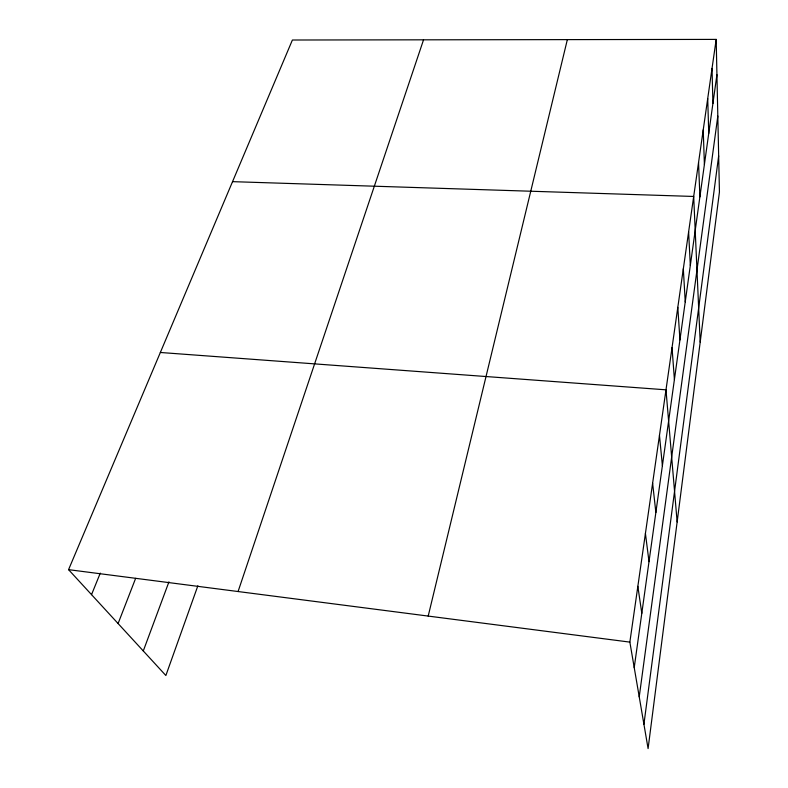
<?xml version="1.0" encoding="UTF-8"?>
<svg xmlns="http://www.w3.org/2000/svg" width="788" height="788" viewBox="0 0 788 788"><rect width="100%" height="100%" fill="white"/><g stroke="black" fill="none" stroke-linecap="round" stroke-linejoin="round"><path stroke-width="1.18" d="M643.924 724.261L718.666 155.857M639.226 696.848L717.819 116.053M634.222 667.633L716.932 74.683M716.184 39.4L719.434 192.016L648.091 748.6L629.858 642.112L716.184 39.4L292.397 40.011L68.566 569.655L165.864 675.513L197.857 585.799M428.199 616.088L567.35 39.617M238.074 591.542L423.54 39.824M143.288 650.947L168.947 581.849M118.092 623.544L135.644 578.323M91.536 594.644L100.283 573.122M232.539 181.654L693.686 196.458L700.187 342.14M160.348 352.482L665.988 389.824L677.138 521.942M68.566 569.655L629.858 642.112M637.847 586.341L641.806 613.31M645.421 533.437L649.007 561.677M652.622 483.172L655.862 512.535M659.467 435.36L662.393 465.698M672.036 347.656L674.41 379.58M677.808 307.35L679.936 339.914M683.324 268.787L685.245 301.902M688.614 231.859L690.327 265.448M698.552 162.495L699.892 196.852M703.221 129.882L704.403 164.544M707.713 98.549L708.737 133.458M712.027 68.408L712.913 103.523"/></g></svg>
